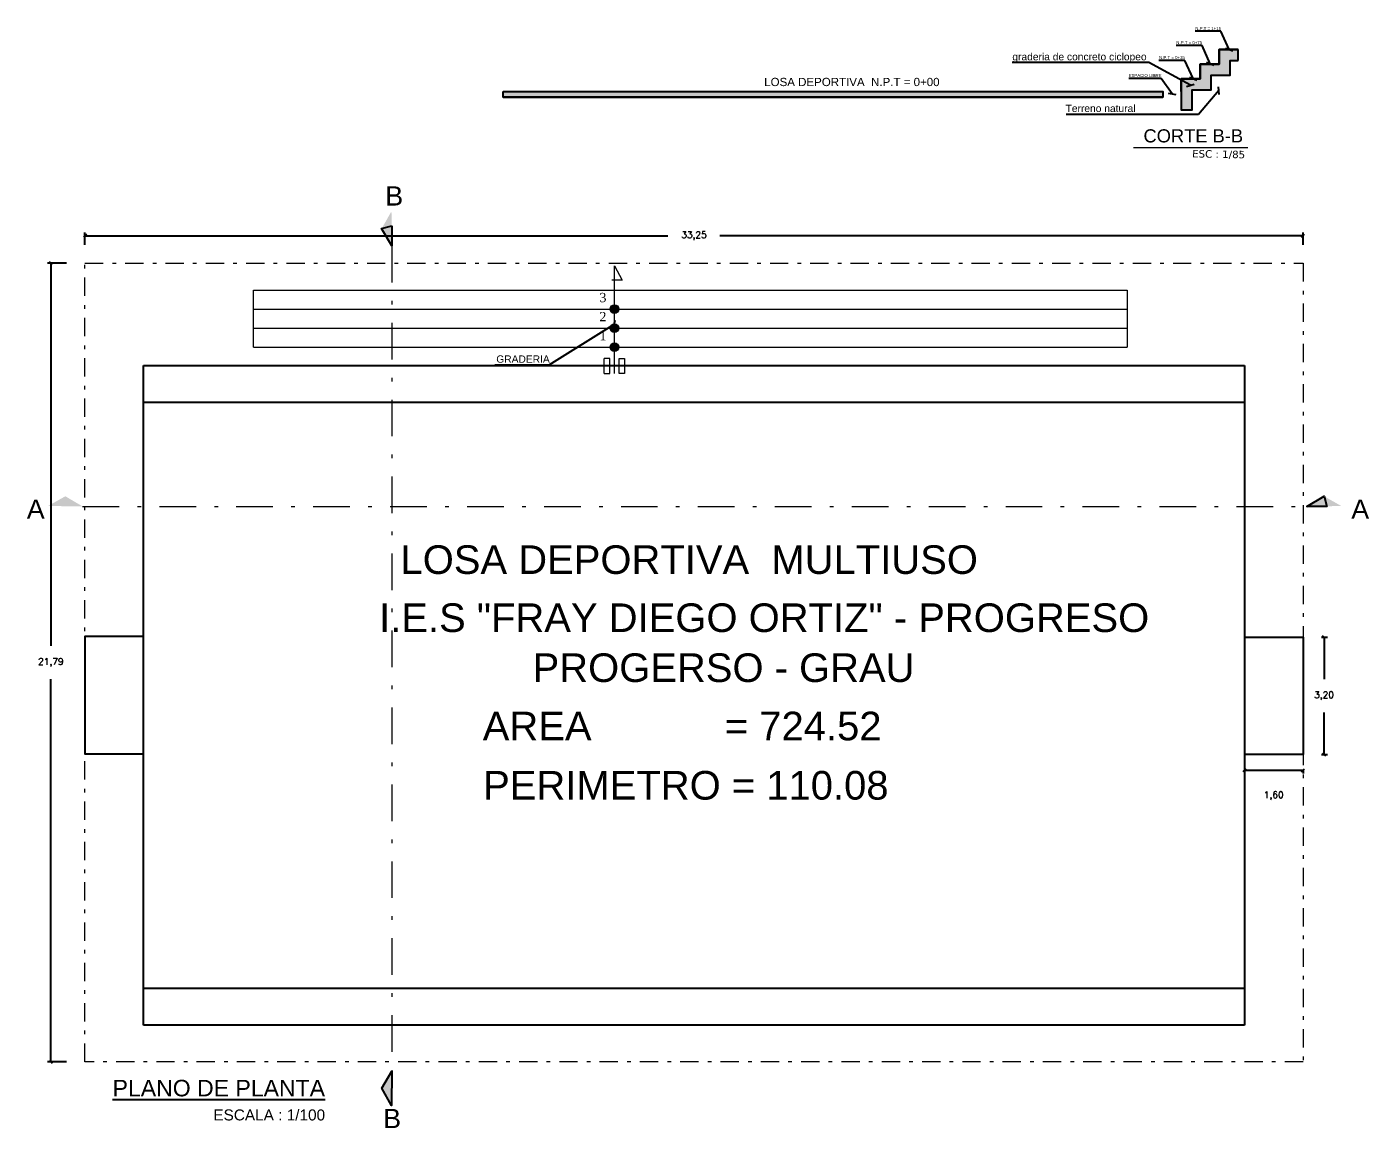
# Model space of a CAD drawing. Header units: metres. Extents: x 772934 to 773467, y 8442002 to 8442594.
# Drawn here: x 773061.74 to 773098.38, y 8442236.49 to 8442266.54 of the extents above; entities that cross this region are included whole.
import ezdxf

# ---------------------------------------------------------------- set-up
doc = ezdxf.new("R2010")
doc.units = ezdxf.units.M
doc.header["$PDMODE"] = 66
doc.linetypes.add('DASHDOT', pattern=[1, 0.5, -0.25, 0, -0.25])
for name, color, linetype, lineweight in [('0.1 muebles', 10, 'Continuous', 13), ('0.15', 56, 'Continuous', 15), ('COTAS-01', 1, 'Continuous', 9), ('cotas_0.1', 4, 'Continuous', 0), ('N.P.T', 61, 'DASHDOT', 9), ('TEXTOS-GRANDES-06', 6, 'Continuous', 25)]:
    doc.layers.add(name, color=color, linetype=linetype, lineweight=lineweight)
doc.layers.add('C-ROAD-PROF-PROJ', color=92, linetype='Continuous')
doc.layers.add('TEXTOS-CHICOS-03', color=3, linetype='Continuous')
doc.layers.add('escaleras', color=7, linetype='Continuous', lineweight=15, true_color=0x2e2eff)
doc.layers.add('GRADERIA', color=7, linetype='Continuous', lineweight=15, true_color=0xc75757)
doc.layers.add('TEXTO', color=12, linetype='Continuous', lineweight=15, plot=False)
doc.styles.add('ARIAL', font='arial.ttf', dxfattribs={"width": 1.1})
doc.styles.add('Estilo1', font='arial.ttf', dxfattribs={"height": 0.1})
doc.styles.get("Standard").update_dxf_attribs({"font": 'simplex.shx'})
doc.styles.add('Swis721 LtEx BT', font='swissel.ttf', dxfattribs={"height": 0.18})
doc.dimstyles.new('ISO-25', dxfattribs={"dimscale": 0, "dimtxt": 0.18, "dimasz": 0.08, "dimexe": 0.09, "dimexo": 0.5, "dimgap": 0.35, "dimtad": 0, "dimtih": 1, "dimtoh": 1, "dimzin": 3, "dimtxsty": 'Standard', "dimblk": 'OBLIQUE', "dimcen": -3, "dimclrd": 256, "dimclre": 256, "dimadec": 0, "dimazin": 0, "dimtfac": 1, "dimtmove": 2, "dimatfit": 2, "dimldrblk": 'OBLIQUE', "dimfxl": 1, "dimfxlon": 1, "dimtolj": 2, "dimarcsym": 0})
pattern_1 = [(228.0127875, (143.533937, 90.65576), (-1.01600000007979, -1.142999999929089), [0.017086072, -1.6915241819783]), (184.969741, (143.5225067, 90.64306), (1.523999999397025, 0.1270000072348962), [0.029320236, -2.9027024446762]), (132.5104471, (143.493297, 90.64052), (1.270000000536375, -1.396999999512298), [0.020674076, -2.046736139705]), (267.273689, (143.4437667, 90.60877), (0.1270000002659863, 2.539999999986656), [0.026700226, -2.6433218712869]), (292.83365418, (143.4424967, 90.5821), (-0.6350000000531705, 1.523999999977773), [0.026181685, -2.5919903872672]), (357.273689, (143.4526567, 90.55797), (-2.539999999986656, 0.1270000002659864), [0.026700226, -2.6433218712869]), (37.69424047, (143.4793267, 90.5567), (-1.650999999926795, -1.270000000095021), [0.035309683, -3.4956557657124]), (72.25532837, (143.5072667, 90.57829), (0.8890000002389645, 2.793999999923943), [0.033335976, -3.3002628300952]), (121.42956562, (143.5174267, 90.61004), (-1.016000000144156, 1.650999999911301), [0.02679065, -2.6522772849356]), (175.2363583, (143.503457, 90.6329), (1.396999999979976, -0.127000000219463), [0.030585664, -1.4986968475]), (222.3974378, (143.4729767, 90.63544), (-1.523999999951233, -1.3970000000532), [0.039553896, -3.9158386256088]), (138.81407483, (143.569497, 90.6075), (-0.888999999946675, 0.762000000061959), [0.013500227, -1.3365282912172]), (171.4692344, (143.5593367, 90.61639), (1.651000000044483, -0.253999999711867), [0.025684099, -2.542731949852]), (225, (143.53394, 90.6202), (-2e-17, -0.127), [0.017960467, -0.1616446554214]), (203.19859051, (143.525047, 90.63544), (0.635000000017305, 0.253999999955467), [0.009672066, -0.9575311184447]), (291.80140949, (143.516157, 90.63163), (-0.127000000026575, 0.380999999991144), [0.013678281, -0.6702376495]), (30.96375653, (143.521237, 90.61893), (0.38100000000932, 0.253999999986056), [0.022215983, -0.7183149076455]), (161.56505118, (143.540287, 90.63036), (0.25400000000663, -0.12699999998669), [0.016064357, -0.3855449058414]), (16.389540334, (143.442497, 90.63163), (1.270000000000007, 0.381000000000012), [0.0225044, -2.227941333627]), (70.34617594, (143.464087, 90.63798), (-0.508000000046466, -1.396999999983521), [0.018879947, -1.86911078391]), (293.19859051, (143.540287, 90.65576), (-0.253999999955663, 0.635000000017764), [0.019344005, -0.9478591794447]), (343.61045967, (143.547907, 90.63798), (-1.270000000026615, 0.380999999911143), [0.0225044, -2.227941333627]), (339.44395478, (143.442497, 90.55289), (-0.634999999999993, 0.25400000000001), [0.02170176, -1.0633867156553]), (294.7751406, (143.462817, 90.54527), (-0.635000000755847, 1.396999999656363), [0.018183606, -1.800179669036]), (66.80140949, (143.541557, 90.52876), (0.253999999960115, 0.635000000015965), [0.019344005, -0.9478591794447]), (17.35402464, (143.549177, 90.54654), (-1.650999999967151, -0.508000000106623), [0.021289137, -2.10761879901]), (69.44395478, (143.479327, 90.52876), (-0.254000000004423, -0.634999999998232), [0.01085088, -1.0742375956553]), (101.309932474, (143.533937, 90.52876), (-0.12700000000002, 0.50800000000002), [0.00647573, -0.6410997482263]), (165.963756532, (143.532667, 90.53511), (0.38099999999998, -0.12699999999999), [0.026181685, -0.4974527294534]), (186.00900596, (143.5072667, 90.54146), (1.269999999993269, 0.1270000000664677), [0.02426335, -2.4020682431668]), (303.69006753, (143.521237, 90.6075), (-0.12700000001765, 0.25399999999119), [0.018316194, -0.439588817984]), (353.15722659, (143.5313967, 90.59226), (2.159000000013284, -0.2539999998869697), [0.031977838, -3.1658004532516]), (60.9453959, (143.563147, 90.58845), (-0.508000000013984, -0.888999999992013), [0.013075412, -1.2944696159055]), (90, (143.5695, 90.59988), (-0.127, 0.127), [0.00762, -0.11938]), (120.25643716, (143.504727, 90.54527), (0.507999999937858, -0.88900000003549), [0.017643348, -1.74669703866]), (48.0127875, (143.495837, 90.56051), (1.016000000083767, 1.14299999992551), [0.034172144, -1.6744381099782]), (0, (143.5187, 90.58591), (0.127, 0.127), [0.03302, -0.09398]), (325.3048465, (143.551717, 90.58591), (1.270000000481077, -0.888999999312729), [0.020080478, -1.987965836207]), (254.0546041, (143.568227, 90.57448), (-0.126999999991128, -0.508000000002237), [0.018491454, -0.9060825019386]), (207.64597536, (143.5631467, 90.5567), (-2.413000000088668, -1.269999999831538), [0.030107255, -2.9806232211469]), (175.42607874, (143.5364767, 90.54273), (-1.650999999999941, 0.126999999999974), [0.031851473, -3.153292322812])]

# ---------------------------------------------------------------- blocks, each defined once
blk = doc.blocks.new('_Oblique')
at = {"color": 0, "linetype": 'ByBlock', "lineweight": -2}
blk.add_line((-0.5, -0.5), (0.5, 0.5), dxfattribs=at)
blk = doc.blocks.new('*D75')
at = {"color": 173, "lineweight": -2, "true_color": 0x4b5ece, "transparency": 16777216}
for p, q in [((773097.078, 8442249.887), (773097.241, 8442249.887)), ((773097.078, 8442246.687), (773097.241, 8442246.687))]:
    blk.add_line(p, q, dxfattribs=at)
at = {"color": 175, "lineweight": -2, "true_color": 0x4d4db3, "transparency": 16777216}
for p, q in [((773097.151, 8442249.887), (773097.151, 8442248.745)), ((773097.151, 8442246.687), (773097.151, 8442247.83))]:
    blk.add_line(p, q, dxfattribs=at)
at = {"layer": 'Defpoints', "color": 0, "transparency": 16777216}
for p in [(773096.578, 8442249.887), (773096.578, 8442246.687), (773097.151, 8442246.687)]:
    blk.add_point(p, dxfattribs=at)
at = {"color": 175, "lineweight": -2, "true_color": 0x4d4db3, "transparency": 16777216, "xscale": 0.08, "yscale": 0.08, "zscale": 0.08}
for p, rotation in [((773097.151, 8442249.887), 90), ((773097.151, 8442246.687), 270)]:
    blk.add_blockref('_Oblique', p, dxfattribs=dict(at, rotation=rotation))
at = {"color": 0, "transparency": 16777216, "insert": (773097.151, 8442248.287), "char_height": 0.18, "attachment_point": 5}
blk.add_mtext('\\A2;3,20', dxfattribs=at)
blk = doc.blocks.new('*D76')
at = {"color": 173, "lineweight": -2, "true_color": 0x4b5ece, "transparency": 16777216}
for p, q in [((773094.978, 8442246.254), (773094.978, 8442246.164)), ((773096.578, 8442246.254), (773096.578, 8442246.164))]:
    blk.add_line(p, q, dxfattribs=at)
at = {"color": 175, "lineweight": -2, "true_color": 0x4d4db3, "transparency": 16777216}
blk.add_line((773094.978, 8442246.254), (773096.578, 8442246.254), dxfattribs=at)
at = {"layer": 'Defpoints', "color": 0, "transparency": 16777216}
for p in [(773094.978, 8442246.687), (773096.578, 8442246.687), (773096.578, 8442246.254)]:
    blk.add_point(p, dxfattribs=at)
at = {"color": 175, "lineweight": -2, "true_color": 0x4d4db3, "transparency": 16777216, "xscale": 0.08, "yscale": 0.08, "zscale": 0.08, "rotation": 180}
blk.add_blockref('_Oblique', (773094.978, 8442246.254), dxfattribs=at)
at = {"color": 175, "lineweight": -2, "true_color": 0x4d4db3, "transparency": 16777216, "xscale": 0.08, "yscale": 0.08, "zscale": 0.08}
blk.add_blockref('_Oblique', (773096.578, 8442246.254), dxfattribs=at)
at = {"color": 0, "transparency": 16777216, "insert": (773095.778, 8442245.56), "char_height": 0.18, "attachment_point": 5}
blk.add_mtext('\\A2;1,60', dxfattribs=at)
blk = doc.blocks.new('*D200')
at = {"layer": 'C-ROAD-PROF-PROJ', "color": 173, "lineweight": -2, "ltscale": 0.05, "true_color": 0x4b5ece, "transparency": 16777216}
for p, q in [((773063.328, 8442260.591), (773063.328, 8442260.933)), ((773096.578, 8442260.591), (773096.578, 8442260.933))]:
    blk.add_line(p, q, dxfattribs=at)
at = {"layer": 'C-ROAD-PROF-PROJ', "color": 175, "lineweight": -2, "ltscale": 0.05, "true_color": 0x4d4db3, "transparency": 16777216}
for p, q in [((773063.328, 8442260.843), (773079.243, 8442260.843)), ((773096.578, 8442260.843), (773080.663, 8442260.843))]:
    blk.add_line(p, q, dxfattribs=at)
at = {"layer": 'Defpoints', "color": 0, "ltscale": 0.05, "transparency": 16777216}
for p in [(773096.578, 8442260.843), (773063.328, 8442260.091), (773096.578, 8442260.091)]:
    blk.add_point(p, dxfattribs=at)
at = {"layer": 'C-ROAD-PROF-PROJ', "color": 175, "lineweight": -2, "ltscale": 0.05, "true_color": 0x4d4db3, "transparency": 16777216, "xscale": 0.08, "yscale": 0.08, "zscale": 0.08, "rotation": 180}
blk.add_blockref('_Oblique', (773063.328, 8442260.843), dxfattribs=at)
at = {"layer": 'C-ROAD-PROF-PROJ', "color": 175, "lineweight": -2, "ltscale": 0.05, "true_color": 0x4d4db3, "transparency": 16777216, "xscale": 0.08, "yscale": 0.08, "zscale": 0.08}
blk.add_blockref('_Oblique', (773096.578, 8442260.843), dxfattribs=at)
at = {"layer": 'C-ROAD-PROF-PROJ', "color": 0, "ltscale": 0.05, "transparency": 16777216, "insert": (773079.953, 8442260.843), "char_height": 0.18, "attachment_point": 5}
blk.add_mtext('\\A2;33,25', dxfattribs=at)
blk = doc.blocks.new('*D201')
at = {"layer": 'C-ROAD-PROF-PROJ', "color": 173, "lineweight": -2, "ltscale": 0.05, "true_color": 0x4b5ece, "transparency": 16777216}
for p, q in [((773062.828, 8442260.091), (773062.308, 8442260.091)), ((773062.828, 8442238.301), (773062.308, 8442238.301))]:
    blk.add_line(p, q, dxfattribs=at)
at = {"layer": 'C-ROAD-PROF-PROJ', "color": 175, "lineweight": -2, "ltscale": 0.05, "true_color": 0x4d4db3, "transparency": 16777216}
for p, q in [((773062.398, 8442260.091), (773062.398, 8442249.654)), ((773062.398, 8442238.301), (773062.398, 8442248.739))]:
    blk.add_line(p, q, dxfattribs=at)
at = {"layer": 'Defpoints', "color": 0, "ltscale": 0.05, "transparency": 16777216}
for p in [(773063.328, 8442260.091), (773062.398, 8442238.301), (773063.328, 8442238.301)]:
    blk.add_point(p, dxfattribs=at)
at = {"layer": 'C-ROAD-PROF-PROJ', "color": 175, "lineweight": -2, "ltscale": 0.05, "true_color": 0x4d4db3, "transparency": 16777216, "xscale": 0.08, "yscale": 0.08, "zscale": 0.08}
for p, rotation in [((773062.398, 8442260.091), 90), ((773062.398, 8442238.301), 270)]:
    blk.add_blockref('_Oblique', p, dxfattribs=dict(at, rotation=rotation))
at = {"layer": 'C-ROAD-PROF-PROJ', "color": 0, "ltscale": 0.05, "transparency": 16777216, "insert": (773062.398, 8442249.196), "char_height": 0.18, "attachment_point": 5}
blk.add_mtext('\\A2;21,79', dxfattribs=at)

msp = doc.modelspace()

# ---------------------------------------------------------------- hatches: boundary and pattern name
h = msp.add_hatch(color=256)
h.dxf.hatch_style = 1
h.paths.add_polyline_path([(773071.696, 8442261.51), (773071.705, 8442260.568), (773071.428, 8442261.036)])
h = msp.add_hatch(color=256)
h.dxf.hatch_style = 1
h.paths.add_polyline_path([(773071.696, 8442261.51), (773071.705, 8442260.568), (773071.428, 8442261.036)])
h = msp.add_hatch(color=256)
h.dxf.hatch_style = 1
h.paths.add_polyline_path([(773071.696, 8442261.51), (773071.705, 8442260.568), (773071.428, 8442261.036)])
h = msp.add_hatch(color=256)
h.dxf.hatch_style = 1
h.paths.add_polyline_path([(773062.32, 8442253.466), (773063.262, 8442253.457), (773062.793, 8442253.733)])
h = msp.add_hatch(color=256)
h.dxf.hatch_style = 1
h.paths.add_polyline_path([(773062.32, 8442253.466), (773063.262, 8442253.457), (773062.793, 8442253.733)])
h = msp.add_hatch(color=256)
h.dxf.hatch_style = 1
h.paths.add_polyline_path([(773062.32, 8442253.466), (773063.262, 8442253.457), (773062.793, 8442253.733)])
h = msp.add_hatch(color=256)
h.dxf.hatch_style = 1
h.paths.add_polyline_path([(773062.32, 8442253.466), (773063.262, 8442253.457), (773062.793, 8442253.733)])
h = msp.add_hatch(color=256)
h.dxf.hatch_style = 1
h.paths.add_polyline_path([(773062.32, 8442253.466), (773063.262, 8442253.457), (773062.793, 8442253.733)])
h = msp.add_hatch(color=256)
h.dxf.hatch_style = 1
h.paths.add_polyline_path([(773062.32, 8442253.466), (773063.262, 8442253.457), (773062.793, 8442253.733)])
h = msp.add_hatch(color=256)
h.dxf.hatch_style = 1
h.paths.add_polyline_path([(773097.625, 8442253.465), (773096.683, 8442253.456), (773097.152, 8442253.733)])
h = msp.add_hatch(color=256)
h.dxf.hatch_style = 1
h.paths.add_polyline_path([(773097.625, 8442253.465), (773096.683, 8442253.456), (773097.152, 8442253.733)])
h = msp.add_hatch(color=256)
h.dxf.hatch_style = 1
h.paths.add_polyline_path([(773097.625, 8442253.465), (773096.683, 8442253.456), (773097.152, 8442253.733)])
h = msp.add_hatch(color=256)
h.dxf.hatch_style = 1
h.paths.add_polyline_path([(773097.625, 8442253.465), (773096.683, 8442253.456), (773097.152, 8442253.733)])
h = msp.add_hatch(color=256)
h.dxf.hatch_style = 1
h.paths.add_polyline_path([(773097.625, 8442253.465), (773096.683, 8442253.456), (773097.152, 8442253.733)])
h = msp.add_hatch(color=256)
h.dxf.hatch_style = 1
h.paths.add_polyline_path([(773097.625, 8442253.465), (773096.683, 8442253.456), (773097.152, 8442253.733)])
h = msp.add_hatch(color=256)
h.dxf.hatch_style = 1
h.paths.add_polyline_path([(773071.706, 8442238.044), (773071.697, 8442237.102), (773071.429, 8442237.576)])
h = msp.add_hatch(color=256)
h.dxf.hatch_style = 1
h.paths.add_polyline_path([(773071.706, 8442238.044), (773071.697, 8442237.102), (773071.429, 8442237.576)])
h = msp.add_hatch(color=256)
h.dxf.hatch_style = 1
h.paths.add_polyline_path([(773071.706, 8442238.044), (773071.697, 8442237.102), (773071.429, 8442237.576)])
at = {"layer": '0.15'}
h = msp.add_hatch(dxfattribs=at)
h.set_pattern_fill('GRAVEL', scale=0.005)
h.set_pattern_definition(pattern_1)
h.paths.add_polyline_path([(773094.809, 8442265.927), (773094.289, 8442265.927), (773094.289, 8442265.527), (773093.769, 8442265.527), (773093.769, 8442265.127), (773093.249, 8442265.127), (773093.249, 8442264.777), (773093.249, 8442264.277), (773093.549, 8442264.277), (773093.549, 8442264.777), (773093.549, 8442264.827), (773094.069, 8442264.827), (773094.069, 8442265.227), (773094.589, 8442265.227), (773094.589, 8442265.627), (773094.809, 8442265.627)])
h = msp.add_hatch(dxfattribs=at)
h.set_pattern_fill('GRAVEL', scale=0.005)
h.set_pattern_definition(pattern_1)
h.paths.add_polyline_path([(773092.749, 8442264.777), (773074.749, 8442264.777), (773074.749, 8442264.627), (773092.749, 8442264.627)])
at = {"layer": 'escaleras', "transparency": 33554687}
h = msp.add_hatch(color=1, dxfattribs=at)
h.dxf.hatch_style = 1
h.set_gradient(color1=(255, 0, 0), color2=(255, 0, 0), tint=1, name='CYLINDER')
h.paths.add_polyline_path([(773077.777, 8442258.961, -1), (773077.784, 8442258.722, -1)])
h = msp.add_hatch(color=1, dxfattribs=at)
h.dxf.hatch_style = 1
h.set_gradient(color1=(255, 0, 0), color2=(255, 0, 0), tint=1, name='CYLINDER')
h.paths.add_polyline_path([(773077.777, 8442258.441, -1), (773077.784, 8442258.202, -1)])
h = msp.add_hatch(color=1, dxfattribs=at)
h.dxf.hatch_style = 1
h.set_gradient(color1=(255, 0, 0), color2=(255, 0, 0), tint=1, name='CYLINDER')
h.paths.add_polyline_path([(773077.777, 8442257.921, -1), (773077.784, 8442257.682, -1)])

# ---------------------------------------------------------------- linework, layer by layer
for p, q in [((773064.928, 8442239.301), (773064.928, 8442257.301)), ((773064.928, 8442257.301), (773094.978, 8442257.301)), ((773094.978, 8442257.301), (773094.978, 8442239.301)), ((773064.928, 8442256.301), (773094.978, 8442256.301)), ((773094.978, 8442240.301), (773064.928, 8442240.301)), ((773094.978, 8442239.301), (773064.928, 8442239.301))]:
    msp.add_line(p, q)
at = {"flags": 128}
for points in [[(773093.249, 8442264.777), (773093.249, 8442265.127), (773093.769, 8442265.127), (773093.769, 8442265.527), (773094.289, 8442265.527), (773094.289, 8442265.927), (773094.809, 8442265.927)], [(773094.289, 8442265.527), (773094.289, 8442265.927)], [(773094.809, 8442265.627), (773094.809, 8442265.927)], [(773093.549, 8442264.777), (773093.549, 8442264.827), (773094.069, 8442264.827), (773094.069, 8442265.227), (773094.589, 8442265.227), (773094.589, 8442265.627), (773094.809, 8442265.627)], [(773093.769, 8442265.127), (773093.769, 8442265.527)], [(773093.249, 8442264.777), (773093.249, 8442265.127)], [(773074.749, 8442264.777), (773092.749, 8442264.777)], [(773093.249, 8442264.777), (773093.249, 8442264.277), (773093.549, 8442264.277), (773093.549, 8442264.777)], [(773074.749, 8442264.627), (773092.749, 8442264.627)], [(773064.928, 8442249.901), (773063.328, 8442249.901), (773063.328, 8442248.301), (773063.328, 8442246.701), (773064.928, 8442246.701)], [(773094.978, 8442249.887), (773096.578, 8442249.887), (773096.578, 8442248.287), (773096.578, 8442246.687), (773094.978, 8442246.687)]]:
    msp.add_lwpolyline(points, dxfattribs=at)
at = {"ltscale": 0.05, "flags": 128}
msp.add_lwpolyline([(773094.809, 8442265.927), (773094.289, 8442265.927), (773094.289, 8442265.527), (773093.769, 8442265.527), (773093.769, 8442265.127), (773093.249, 8442265.127), (773093.249, 8442264.777)], dxfattribs=at)
msp.add_lwpolyline([(773074.749, 8442264.777), (773092.749, 8442264.777), (773092.749, 8442264.627), (773074.749, 8442264.627)], close=True)
for points in [[(773071.704, 8442261.11), (773071.705, 8442260.568), (773071.428, 8442261.036), (773071.704, 8442261.11)], [(773071.704, 8442261.11), (773071.705, 8442260.568), (773071.428, 8442261.036), (773071.704, 8442261.11)], [(773071.704, 8442261.11), (773071.705, 8442260.568), (773071.428, 8442261.036), (773071.704, 8442261.11)], [(773097.225, 8442253.457), (773096.683, 8442253.456), (773097.152, 8442253.733), (773097.225, 8442253.457)], [(773097.225, 8442253.457), (773096.683, 8442253.456), (773097.152, 8442253.733), (773097.225, 8442253.457)], [(773097.225, 8442253.457), (773096.683, 8442253.456), (773097.152, 8442253.733), (773097.225, 8442253.457)], [(773097.225, 8442253.457), (773096.683, 8442253.456), (773097.152, 8442253.733), (773097.225, 8442253.457)], [(773097.225, 8442253.457), (773096.683, 8442253.456), (773097.152, 8442253.733), (773097.225, 8442253.457)], [(773097.225, 8442253.457), (773096.683, 8442253.456), (773097.152, 8442253.733), (773097.225, 8442253.457)], [(773071.706, 8442238.044), (773071.697, 8442237.102), (773071.429, 8442237.576), (773071.706, 8442238.044)], [(773071.706, 8442238.044), (773071.697, 8442237.102), (773071.429, 8442237.576), (773071.706, 8442238.044)], [(773071.706, 8442238.044), (773071.697, 8442237.102), (773071.429, 8442237.576), (773071.706, 8442238.044)]]:
    msp.add_lwpolyline(points)
at = {"layer": '0.1 muebles', "lineweight": 0, "flags": 128}
msp.add_lwpolyline([(773091.946, 8442263.251), (773095.068, 8442263.251)], dxfattribs=at)
at = {"layer": 'escaleras', "color": 6, "true_color": 0xff09e7}
for p, q in [((773077.781, 8442257.086), (773077.781, 8442260.025)), ((773077.781, 8442260.025), (773077.993, 8442259.633)), ((773077.993, 8442259.633), (773077.714, 8442259.633)), ((773077.654, 8442257.491), (773077.502, 8442257.491)), ((773077.502, 8442257.086), (773077.502, 8442257.491)), ((773077.654, 8442257.086), (773077.654, 8442257.491)), ((773077.907, 8442257.086), (773077.907, 8442257.491)), ((773077.907, 8442257.491), (773078.059, 8442257.491)), ((773078.059, 8442257.491), (773078.059, 8442257.086)), ((773077.502, 8442257.086), (773077.654, 8442257.086)), ((773078.059, 8442257.086), (773077.907, 8442257.086))]:
    msp.add_line(p, q, dxfattribs=at)
at = {"layer": 'escaleras', "color": 1}
for centre in [(773077.781, 8442258.841), (773077.781, 8442258.321), (773077.781, 8442257.801)]:
    msp.add_circle(centre, 0.12, dxfattribs=at)
at = {"layer": 'GRADERIA'}
msp.add_line((773067.928, 8442257.801), (773067.928, 8442259.361), dxfattribs=at)
for points in [[(773067.928, 8442259.361), (773091.778, 8442259.361)], [(773091.778, 8442259.361), (773091.778, 8442258.321), (773091.778, 8442257.801)], [(773067.928, 8442258.841), (773091.778, 8442258.841)], [(773067.928, 8442258.321), (773091.778, 8442258.321)], [(773067.928, 8442257.801), (773091.778, 8442257.801)]]:
    msp.add_lwpolyline(points, dxfattribs=at)
at = {"layer": 'N.P.T', "ltscale": 2}
for q in [(773097.213, 8442253.456), (773097.233, 8442253.456)]:
    msp.add_line((773063.261, 8442253.456), q, dxfattribs=at)
msp.add_lwpolyline([(773071.704, 8442260.569), (773071.706, 8442238.044)], dxfattribs=at)
at = {"layer": 'N.P.T'}
msp.add_lwpolyline([(773063.328, 8442260.091), (773096.578, 8442260.091), (773096.578, 8442238.301), (773063.328, 8442238.301)], close=True, dxfattribs=at)

# ---------------------------------------------------------------- texts
at = {"char_height": 0.525}
for s, insert, attachment_point in [('{\\fArial|b0|i0|c0|p34;B}', (773071.526, 8442262.192), 1), ('{\\fArial|b0|i0|c0|p34;A}', (773061.742, 8442253.119), 7), ('{\\fArial|b0|i0|c0|p34;A}', (773061.742, 8442253.119), 7), ('{\\fArial|b0|i0|c0|p34;A}', (773061.742, 8442253.119), 7), ('{\\fArial|b0|i0|c0|p34;A}', (773061.742, 8442253.119), 7), ('{\\fArial|b0|i0|c0|p34;A}', (773061.742, 8442253.119), 7), ('{\\fArial|b0|i0|c0|p34;A}', (773061.742, 8442253.119), 7), ('{\\fArial|b0|i0|c0|p34;A}', (773098.383, 8442253.119), 9), ('{\\fArial|b0|i0|c0|p34;A}', (773098.383, 8442253.119), 9), ('{\\fArial|b0|i0|c0|p34;A}', (773098.383, 8442253.119), 9), ('{\\fArial|b0|i0|c0|p34;A}', (773098.383, 8442253.119), 9), ('{\\fArial|b0|i0|c0|p34;A}', (773098.383, 8442253.119), 9), ('{\\fArial|b0|i0|c0|p34;A}', (773098.383, 8442253.119), 9), ('{\\fArial|b0|i0|c0|p34;B}', (773071.469, 8442237.013), 1)]:
    msp.add_mtext(s, dxfattribs=dict(at, insert=insert, attachment_point=attachment_point))
at = {"layer": 'cotas_0.1', "insert": (773093.553, 8442263.187), "char_height": 0.20351, "width": 1.97477, "attachment_point": 1, "rotation": 358.8542}
msp.add_mtext('{\\fVerdana|b0|i0|c0|p34;ESC : 1/85}', dxfattribs=at)
at = {"layer": 'escaleras', "color": 1, "char_height": 0.25312, "attachment_point": 1, "rotation": 359.9585, "style": 'Estilo1'}
for s, insert in [('{\\fRomantic|b0|i0|c2|p2;\\C3;3}', (773077.373, 8442259.283)), ('{\\fRomantic|b0|i0|c2|p2;\\C3;2}', (773077.373, 8442258.763)), ('{\\fRomantic|b0|i0|c2|p2;\\C3;1}', (773077.373, 8442258.243))]:
    msp.add_mtext_dynamic_manual_height_columns(s, width=0.12072, gutter_width=0.5, heights=[0], dxfattribs=dict(at, insert=insert))
at = {"layer": 'TEXTO', "color": 7, "insert": (773093.582, 8442263.748), "char_height": 0.3575, "width": 16.75303, "attachment_point": 2, "style": 'Swis721 LtEx BT'}
msp.add_mtext('CORTE B-B', dxfattribs=at)
at = {"layer": 'TEXTOS-CHICOS-03', "style": 'ARIAL'}
for s, height, p in [(' N.P.T = 1+15', 0.08437, (773093.604, 8442266.459)), (' N.P.T = 0+75', 0.08437, (773093.088, 8442266.072)), (' N.P.T = 0+35', 0.08437, (773092.616, 8442265.663)), ('LOSA DEPORTIVA  N.P.T = 0+00', 0.225, (773081.87, 8442264.927)), ('ESPACIO LIBRE', 0.08437, (773091.816, 8442265.175)), ('Terreno natural   ', 0.2, (773090.096, 8442264.219)), ('ESCALA : 1/100', 0.3, (773066.833, 8442236.698))]:
    msp.add_text(s, height=height, dxfattribs=at).set_placement(p)
for s, p in [('graderia de concreto ciclopeo', (773088.643, 8442265.629)), ('GRADERIA', (773074.557, 8442257.377))]:
    msp.add_text(s, height=0.2, rotation=360, dxfattribs=at).set_placement(p)
at = {"layer": 'TEXTOS-CHICOS-03', "color": 70, "style": 'ARIAL'}
for s, p in [('LOSA DEPORTIVA  MULTIUSO ', (773071.942, 8442251.613)), (' I.E.S "FRAY DIEGO ORTIZ" - PROGRESO', (773071.055, 8442250.028)), ('PROGERSO - GRAU', (773075.547, 8442248.664)), ('AREA            = 724.52', (773074.187, 8442247.072)), ('PERIMETRO = 110.08', (773074.198, 8442245.454))]:
    msp.add_text(s, height=0.78103, dxfattribs=at).set_placement(p)
at = {"layer": 'TEXTOS-GRANDES-06', "style": 'ARIAL'}
msp.add_text('%%UPLANO DE PLANTA', height=0.45, dxfattribs=at).set_placement((773064.084, 8442237.356))

# ---------------------------------------------------------------- dimensions: what is measured, and where the dimension line sits
dim = msp.add_linear_dim(base=(773097.151, 8442246.687), p1=(773096.578, 8442249.887), p2=(773096.578, 8442246.687), angle=90, dimstyle='ISO-25', override={"dimscale": 1})
dim.commit()
dim.dimension.update_dxf_attribs({"geometry": '*D75', "text_midpoint": (773097.151, 8442248.287)})
dim = msp.add_linear_dim(base=(773096.578, 8442246.254), p1=(773094.978, 8442246.687), p2=(773096.578, 8442246.687), dimstyle='ISO-25', override={"dimscale": 1})
dim.commit()
dim.dimension.update_dxf_attribs({"geometry": '*D76', "text_midpoint": (773095.778, 8442245.56)})
at = {"layer": 'C-ROAD-PROF-PROJ', "ltscale": 0.05}
dim = msp.add_linear_dim(base=(773096.578, 8442260.843), p1=(773063.328, 8442260.091), p2=(773096.578, 8442260.091), dimstyle='ISO-25', override={"dimscale": 1}, dxfattribs=at)
dim.commit()
dim.dimension.update_dxf_attribs({"geometry": '*D200', "text_midpoint": (773079.953, 8442260.843)})
dim = msp.add_linear_dim(base=(773062.398, 8442238.301), p1=(773063.328, 8442260.091), p2=(773063.328, 8442238.301), angle=90, dimstyle='ISO-25', override={"dimscale": 1}, dxfattribs=at)
dim.commit()
dim.dimension.update_dxf_attribs({"geometry": '*D201', "text_midpoint": (773062.398, 8442249.196)})

# ---------------------------------------------------------------- leaders
at = {"layer": 'COTAS-01', "color": 1}
for points in [[(773094.563, 8442265.926), (773094.336, 8442266.422), (773093.633, 8442266.422)], [(773094.046, 8442265.539), (773093.82, 8442266.035), (773093.117, 8442266.035)], [(773093.502, 8442264.949), (773092.366, 8442265.567), (773088.635, 8442265.567)], [(773093.575, 8442265.13), (773093.348, 8442265.626), (773092.645, 8442265.626)], [(773093.001, 8442264.713), (773092.701, 8442265.137), (773091.822, 8442265.137)], [(773094.282, 8442264.805), (773093.728, 8442264.156), (773090.11, 8442264.156)], [(773077.781, 8442258.433), (773075.987, 8442257.315), (773074.517, 8442257.315)]]:
    msp.add_leader(points, dimstyle='ISO-25', override={"dimscale": 1, "dimtxt": 0.2, "dimasz": 0.15, "dimexe": 0.12, "dimexo": 0.15, "dimgap": 0.0625, "dimcen": 0.2, "dimclrd": 1, "dimclre": 1}, dxfattribs=at)

doc.saveas('drawing.dxf')
